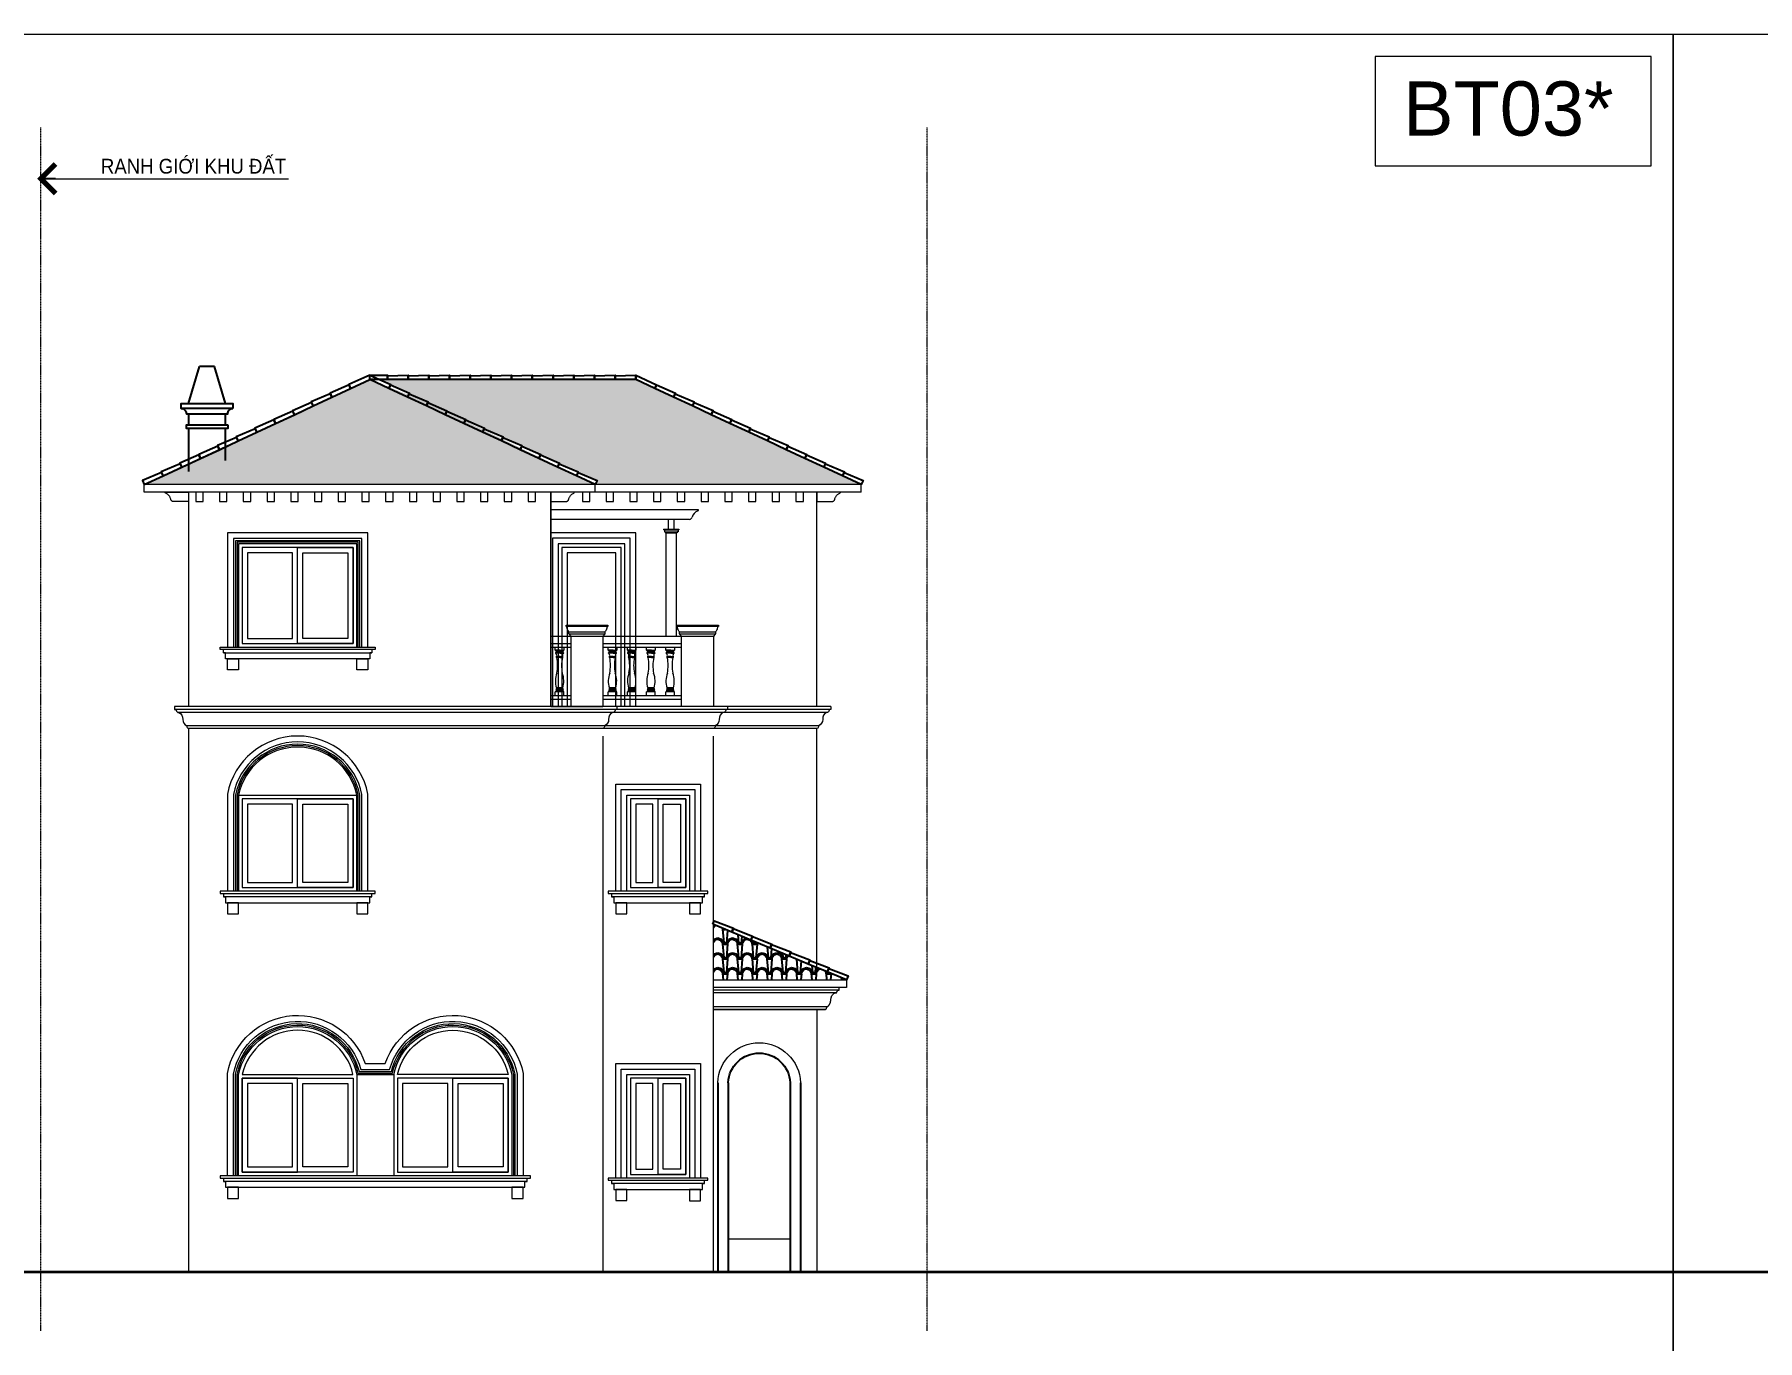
# Model space of a CAD drawing. Header units: millimetres. Extents: x 33748 to 451939, y -263262 to 62681.
# Drawn here: x 346278 to 369589, y -130840 to -113172 of the extents above; entities that cross this region are included whole.
import ezdxf
from ezdxf.enums import TextEntityAlignment as Align

# ---------------------------------------------------------------- set-up
doc = ezdxf.new("R2010")
doc.units = ezdxf.units.MM
doc.linetypes.add('CENTER', pattern=[50.8, 31.75, -6.35, 6.35, -6.35])
doc.linetypes.add('HIDDEN', pattern=[0.375, 0.25, -0.125])
doc.layers.get('Defpoints').update_dxf_attribs({"color": 202, "lineweight": 13})
for name, color, linetype, lineweight in [('-DOOR', 137, 'Continuous', 9), ('-FURNITURE', 46, 'Continuous', 9), ('-HATCH', 8, 'Continuous', 5), ('-LINE1', 7, 'Continuous', 18), ('-RANH GIOI KHU DAT', 12, 'CENTER', 18), ('-TEXT', 7, 'Continuous', 15), ('-WALL', 4, 'Continuous', 35), ('A72', 9, 'Continuous', 5)]:
    doc.layers.add(name, color=color, linetype=linetype, lineweight=lineweight)
for name, color, linetype in [('-HATCH CONCRETE', 54, 'Continuous'), ('1-NETMANH', 8, 'Continuous'), ('13. NET HATCH', 252, 'Continuous'), ('SOLO', 7, 'Continuous')]:
    doc.layers.add(name, color=color, linetype=linetype)
doc.styles.add('1', font='arial.ttf')
doc.styles.add('X-5M-DH-TUM1$0$AVANTH', font='arial.ttf', dxfattribs={"width": 0.9})
doc.styles.add('X-ALL-SECTION$0$ROMANS', font='arial.ttf')
doc.dimstyles.new('X-ALL-SECTION$0$ARROWS', dxfattribs={"dimscale": 100, "dimtxt": 2, "dimasz": 1, "dimexe": 2, "dimexo": 5, "dimgap": 1, "dimtad": 1, "dimdec": 0, "dimzin": 0, "dimdsep": 46, "dimtxsty": 'X-ALL-SECTION$0$ROMANS', "dimblk": 'X-ALL-SECTION$0$ARROWS', "dimcen": 0, "dimclrd": 256, "dimclre": 256, "dimclrt": 256, "dimazin": 0, "dimtfac": 0.5, "dimtdec": 0, "dimtofl": 0, "dimtmove": 2, "dimatfit": 3, "dimldrblk": 'X-ALL-SECTION$0$ARROWS', "dimfxl": 1, "dimtolj": 1, "dimtzin": 0, "dimlwd": -1, "dimlwe": -1, "dimarcsym": 0})

# ---------------------------------------------------------------- blocks, each defined once
blk = doc.blocks.new('cot lan can')
blk.add_line((-67, 1080), (-57, 1080))
for points in [[(-67, 1080), (-67, 1100), (497, 1100), (497, 1080), (-67, 1080)], [(-29, 1010), (-33, 1015), (-36, 1020), (-40, 1025), (-43, 1031), (-46, 1036), (-49, 1042), (-51, 1048), (-53, 1055), (-54, 1061), (-56, 1067), (-57, 1074), (-57, 1080)], [(-29, 980), (-29, 1010), (459, 1010), (459, 980)], [(-11, 956), (-12, 959), (-13, 962), (-14, 965), (-16, 967), (-18, 970), (-18, 971), (-19, 972), (-22, 974), (-24, 976), (-26, 978), (-29, 980), (459, 980), (456, 978), (454, 976), (452, 974), (449, 972), (448, 970), (446, 967), (444, 965), (443, 962), (442, 959), (441, 956), (440, 953), (440, 950), (430, 950)], [(0, 950), (-10, 950), (-10, 953), (-11, 956)], [(487, 1080), (487, 1074), (486, 1067), (484, 1061), (483, 1055), (481, 1048), (479, 1042), (476, 1036), (473, 1031), (470, 1025), (466, 1020), (463, 1015), (459, 1010)]]:
    blk.add_lwpolyline(points)
blk.add_lwpolyline([(430, 950), (430, 0), (0, 0), (0, 950)], close=True)
blk = doc.blocks.new('X-ALL-SECTION$0$ARROWS')
blk.add_line((-1, 0), (0, 0))
at = {"const_width": 0.35}
blk.add_lwpolyline([(-1, -1), (0, 0), (-1, 1)], dxfattribs=at)

msp = doc.modelspace()

# ---------------------------------------------------------------- hatches: boundary and pattern name
at = {"layer": '13. NET HATCH'}
h = msp.add_hatch(dxfattribs=at)
h.set_pattern_fill('N-ONG-01', color=256, scale=200)
h.set_pattern_definition([(274.9697, (293680.508, -119062.1395), (-199.9982614, 2400.0002103), [184.6944, -4432.6642]), (180, (293696.5, -119246.14), (-200, -200), [16, -184]), (0, (293496.5, -119262.14), (200, 200), [56, -144]), (90, (293552.5, -119262.14), (-200, 200), [20, -180]), (270, (293680.5, -119242.14), (200, -200), [20, -180]), (0, (293680.5, -119262.14), (200, 200), [16, -184]), (0, (293496.5, -119246.14), (200, 200), [40, -160]), (85.0303, (293536.508, -119246.1395), (199.9982614, 2400.0002103), [184.6944, -4432.6642]), (52.6961, (293536.508, -119236.1395), (-2599.997178, -3400.0021483), [52.8016, -5227.35]), (18.4349, (293568.51, -119194.14), (400.00009, 199.99968), [50.5964, -581.859]), (341.5651, (293616.51, -119178.14), (-400.00009, 199.99968), [50.5964, -581.859]), (307.3039, (293664.508, -119194.1395), (2599.997178, -3400.0021483), [52.8016, -5227.35]), (20.2249, (293578.508, -119208.139), (-2199.9994529, -800.0016671), [40.497, -4009.1944]), (339.7751, (293616.508, -119194.139), (2199.9994529, -800.0016671), [40.497, -4009.1944]), (307.4054, (293654.508, -119208.1395), (2000.0019905, -2599.998493), [42.8018, -4237.385]), (52.5946, (293552.508, -119242.1395), (-2000.0019905, -2599.998493), [42.8018, -4237.385])])
h.paths.add_polyline_path([(353863.3, -119262.1), (351601.2, -118150.4), (350812.8, -117840), (347763, -119262.1)])
h.paths.add_polyline_path([(353880.3, -119204.6), (353863.3, -119262.1), (357463, -119262.1), (354413.2, -117840), (350972, -117840), (350948.3, -117840), (351601.2, -118150.4)])
h = msp.add_hatch(dxfattribs=at)
h.set_pattern_fill('N-ONG-01', color=256, scale=200)
h.set_pattern_definition([(274.9697, (184, -52078.797), (-199.9982614, 2400.0002103), [184.6944, -4432.6642]), (180, (200, -52262.8), (-200, -200), [16, -184]), (0, (0, -52278.8), (200, 200), [56, -144]), (90, (56, -52278.8), (-200, 200), [20, -180]), (270, (184, -52258.8), (200, -200), [20, -180]), (0, (184, -52278.8), (200, 200), [16, -184]), (0, (0, -52262.8), (200, 200), [40, -160]), (85.0303, (40, -52262.797), (199.9982614, 2400.0002103), [184.6944, -4432.6642]), (52.6961, (40, -52252.797), (-2599.99717798, -3400.00214834), [52.8016, -5227.35]), (18.4349, (72, -52210.8), (400.000087, 199.999681), [50.5964, -581.859]), (341.5651, (120, -52194.8), (-400.000087, 199.999681), [50.5964, -581.859]), (307.3039, (168, -52210.797), (2599.99717798, -3400.00214834), [52.8016, -5227.35]), (20.2249, (82, -52224.797), (-2199.99945287, -800.00166712), [40.497, -4009.1944]), (339.7751, (120, -52210.797), (2199.99945287, -800.00166712), [40.497, -4009.1944]), (307.4054, (158, -52224.797), (2000.00199052, -2599.998493), [42.8018, -4237.385]), (52.5946, (56, -52258.797), (-2000.00199052, -2599.998493), [42.8018, -4237.385])])
h.paths.add_polyline_path([(355462.8, -125962.1), (357262.8, -125962.1), (355462.8, -125212.1)])

# ---------------------------------------------------------------- linework, layer by layer
at = {"layer": '-DOOR', "lineweight": 9}
for points in [[(349088.5, -121412.1), (350588.2, -121412.1), (350588.2, -120112.1), (349088.5, -120112.1)], [(349088.5, -121412.1), (349838.3, -121412.1), (349838.3, -120112.1), (349088.5, -120112.1)], [(349158.5, -121342.1), (349768.3, -121342.1), (349768.3, -120182.1), (349158.5, -120182.1)], [(350588.2, -121412.1), (349838.3, -121412.1), (349838.3, -120112.1), (350588.2, -120112.1)], [(350518.2, -121342.1), (349908.3, -121342.1), (349908.3, -120182.1), (350518.2, -120182.1)], [(349088.5, -124712.1), (349838.3, -124712.1), (349838.3, -123512.1), (349088.5, -123512.1)], [(349088.5, -124712.1), (350588.2, -124712.1), (350588.2, -123512.1), (349088.5, -123512.1)], [(350588.2, -124712.1), (349838.3, -124712.1), (349838.3, -123512.1), (350588.2, -123512.1)], [(354341.5, -124712.1), (355088.8, -124712.1), (355088.8, -123512.1), (354341.5, -123512.1)], [(354341.5, -124712.1), (354715.1, -124712.1), (354715.1, -123512.1), (354341.5, -123512.1)], [(355088.8, -124712.1), (354715.1, -124712.1), (354715.1, -123512.1), (355088.8, -123512.1)], [(349158.5, -124642.1), (349768.3, -124642.1), (349768.3, -123582.1), (349158.5, -123582.1)], [(350518.2, -124642.1), (349908.3, -124642.1), (349908.3, -123582.1), (350518.2, -123582.1)], [(354411.5, -124642.1), (354645.1, -124642.1), (354645.1, -123582.1), (354411.5, -123582.1)], [(355018.8, -124642.1), (354785.1, -124642.1), (354785.1, -123582.1), (355018.8, -123582.1)], [(349088.5, -128562.1), (349838.3, -128562.1), (349838.3, -127292.1), (349088.5, -127292.1)], [(349088.5, -127292.1), (350588.2, -127292.1), (350588.2, -128562.1), (349088.5, -128562.1)], [(349158.5, -128492.1), (349768.3, -128492.1), (349768.3, -127362.1), (349158.5, -127362.1)], [(350588.2, -128562.1), (349838.3, -128562.1), (349838.3, -127292.1), (350588.2, -127292.1)], [(350518.2, -128492.1), (349908.3, -128492.1), (349908.3, -127362.1), (350518.2, -127362.1)], [(352687.8, -127292.1), (351188.2, -127292.1), (351188.2, -128562.1), (352687.8, -128562.1)], [(351188.2, -128562.1), (351938, -128562.1), (351938, -127292.1), (351188.2, -127292.1)], [(351258.2, -128492.1), (351868, -128492.1), (351868, -127362.1), (351258.2, -127362.1)], [(352687.8, -128562.1), (351938, -128562.1), (351938, -127292.1), (352687.8, -127292.1)], [(352617.8, -128492.1), (352008, -128492.1), (352008, -127362.1), (352617.8, -127362.1)], [(354341.5, -128592.1), (355088.8, -128592.1), (355088.8, -127292.1), (354341.5, -127292.1)], [(354341.5, -128592.1), (354715.1, -128592.1), (354715.1, -127292.1), (354341.5, -127292.1)], [(354411.5, -128522.1), (354645.1, -128522.1), (354645.1, -127362.1), (354411.5, -127362.1)], [(355088.8, -128592.1), (354715.1, -128592.1), (354715.1, -127292.1), (355088.8, -127292.1)], [(355018.8, -128522.1), (354785.1, -128522.1), (354785.1, -127362.1), (355018.8, -127362.1)]]:
    msp.add_lwpolyline(points, close=True, dxfattribs=at)
for points in [[(349089.6, -127242.1), (350587, -127242.1, 0.8014055)], [(352686.7, -127242.1), (351189.3, -127242.1, -0.8014055)]]:
    msp.add_lwpolyline(points, format="xyb", close=True, dxfattribs=at)
at = {"layer": '-FURNITURE'}
for p, q in [((355262.7, -119602.1), (353263.2, -119602.1)), ((355141.7, -119732.1), (353263.2, -119732.1)), ((354789.9, -119862.1), (354789.9, -119872.1)), ((354789.9, -119862.1), (354996.4, -119862.1)), ((354801, -119872.1), (354789.9, -119872.1)), ((354801, -119872.1), (354801, -119902.1)), ((354801, -119872.1), (354985.4, -119872.1)), ((354812.1, -119902.1), (354801, -119902.1)), ((354812.1, -119902.1), (354812.1, -119912.1)), ((354812.1, -119902.1), (354974.3, -119902.1)), ((354823.2, -119912.1), (354812.1, -119912.1)), ((354823.2, -121312.1), (354823.2, -119912.1)), ((354823.2, -119912.1), (354963.2, -119912.1)), ((354974.3, -119912.1), (354963.2, -119912.1)), ((354963.2, -121312.1), (354963.2, -119912.1)), ((354985.4, -119902.1), (354974.3, -119902.1)), ((354974.3, -119902.1), (354974.3, -119912.1)), ((354996.4, -119872.1), (354985.4, -119872.1)), ((354985.4, -119872.1), (354985.4, -119902.1)), ((354996.4, -119862.1), (354996.4, -119872.1))]:
    msp.add_line(p, q, dxfattribs=at)
msp.add_lwpolyline([(354933.2, -119862.1), (354933.2, -119732.1), (354853.2, -119732.1), (354853.2, -119862.1)], dxfattribs=at)
for centre, radius, start, end in [((355131.7, -119686), 47.2, 282.2357, 340.34516), ((355291, -119728.5), 117.9, 109.66075, 166.97358), ((355245.6, -119601.3), 17.2, 289.45855, 357.14313)]:
    msp.add_arc(centre, radius, start, end, dxfattribs=at)
at = {"layer": '-HATCH'}
for p, q in [((350888.2, -121492.1), (348788.5, -121492.1)), ((350843.2, -121492.1), (348833.5, -121492.1)), ((348833.5, -121537.1), (350843.2, -121537.1)), ((348863.5, -121537.1), (350813.2, -121537.1)), ((357052.8, -122302.1), (348173.2, -122302.1)), ((356996.7, -122342.1), (348217.5, -122342.1)), ((356886.6, -122524.7), (348339.4, -122524.7)), ((348788.5, -124792.1), (350888.2, -124792.1)), ((348833.5, -124792.1), (350843.2, -124792.1)), ((350843.2, -124837.1), (348833.5, -124837.1)), ((350813.2, -124837.1), (348863.5, -124837.1)), ((354041.5, -124792.1), (355388.8, -124792.1)), ((354086.5, -124792.1), (355343.8, -124792.1)), ((355343.8, -124837.1), (354086.5, -124837.1)), ((355313.8, -124837.1), (354116.5, -124837.1)), ((357162.8, -126099.5), (355462.8, -126099.5)), ((357120.5, -126137), (355462.8, -126137)), ((356996.6, -126324.6), (355462.8, -126324.6)), ((356976.8, -126362), (355462.8, -126362)), ((348788.5, -128642.1), (352987.8, -128642.1)), ((348833.5, -128642.1), (352942.8, -128642.1)), ((354041.5, -128672.1), (355388.8, -128672.1)), ((354086.5, -128672.1), (355343.8, -128672.1)), ((352942.8, -128687.1), (348833.5, -128687.1)), ((352912.8, -128687.1), (348863.5, -128687.1)), ((355343.8, -128717.1), (354086.5, -128717.1)), ((355313.8, -128717.1), (354116.5, -128717.1))]:
    msp.add_line(p, q, dxfattribs=at)
for points in [[(354413.2, -122262.1), (354413.2, -119912.1), (353263.2, -119912.1)], [(354338.2, -122262.1), (354338.2, -119987.1), (353288.1, -119987.1), (353288.1, -122262.1)], [(354263.2, -122262.1), (354263.2, -120062.1), (353363.1, -120062.1), (353363.1, -122262.1)], [(354213.2, -122262.1), (354213.2, -120112.1), (353413.1, -120112.1), (353413.1, -122262.1)], [(354143.2, -122262.1), (354143.2, -120182.1), (353483.1, -120182.1), (353483.1, -122262.1)], [(354216.5, -124762.1), (354216.5, -123387.1), (355213.8, -123387.1), (355213.8, -124762.1)], [(354216.5, -128642.1), (354216.5, -127167.1), (355213.8, -127167.1), (355213.8, -128642.1)]]:
    msp.add_lwpolyline(points, dxfattribs=at)
at = {"layer": '-HATCH CONCRETE'}
for points in [[(350555.3, -117960.9), (350533.3, -117913.8), (350276.2, -118024.8), (350301.5, -118079.2)], [(350813.5, -117840), (350813.5, -117780.9), (350529.4, -117905.4), (350555.1, -117960.4)], [(350813.5, -117840), (350813.5, -117780), (351053.2, -117780), (351053.2, -117840)], [(350813.5, -117840), (350813.5, -117780.9), (351097.6, -117905.4), (351071.9, -117960.4)], [(351053.2, -117840), (351053.2, -117788), (351333.2, -117780), (351333.2, -117840)], [(351071.7, -117960.9), (351093.7, -117913.8), (351350.8, -118024.8), (351325.5, -118079.2)], [(351333.2, -117840), (351333.2, -117788), (351613.2, -117780), (351613.2, -117840)], [(351613.2, -117840), (351613.2, -117788), (351893.2, -117780), (351893.2, -117840)], [(351893.2, -117840), (351893.2, -117788), (352173.2, -117780), (352173.2, -117840)], [(352173.2, -117840), (352173.2, -117788), (352453.2, -117780), (352453.2, -117840)], [(352453.2, -117840), (352453.2, -117788), (352733.2, -117780), (352733.2, -117840)], [(352733.2, -117840), (352733.2, -117788), (353013.2, -117780), (353013.2, -117840)], [(353013.2, -117840), (353013.2, -117788), (353293.2, -117780), (353293.2, -117840)], [(353293.2, -117840), (353293.2, -117788), (353573.2, -117780), (353573.2, -117840)], [(353573.2, -117840), (353573.2, -117788), (353853.2, -117780), (353853.2, -117840)], [(353853.2, -117840), (353853.2, -117788), (354133.2, -117780), (354133.2, -117840)], [(354133.2, -117840), (354133.2, -117788), (354413.2, -117780), (354413.2, -117840)], [(354413.2, -117840), (354413.2, -117780.9), (354694.2, -117911.9), (354671.6, -117960.5)], [(354671.6, -117960.5), (354693.6, -117913.3), (354950.7, -118024.4), (354925.3, -118078.8)], [(350047.7, -118197.5), (350025.8, -118150.4), (349768.6, -118261.4), (349793.9, -118315.8)], [(350301.5, -118079.2), (350279.5, -118032.1), (350022.4, -118143.1), (350047.7, -118197.5)], [(351325.5, -118079.2), (351347.4, -118032.1), (351604.6, -118143.1), (351579.3, -118197.5)], [(351579.3, -118197.5), (351601.2, -118150.4), (351858.4, -118261.4), (351833, -118315.8)], [(354925.3, -118078.8), (354947.3, -118031.7), (355204.5, -118142.8), (355179.1, -118197.1)], [(355179.1, -118197.1), (355201.1, -118150), (355458.2, -118261.1), (355432.9, -118315.5)], [(349540.2, -118434.1), (349518.2, -118387), (349261, -118498), (349286.4, -118552.4)], [(349793.9, -118315.8), (349772, -118268.7), (349514.8, -118379.7), (349540.2, -118434.1)], [(351833, -118315.8), (351855, -118268.7), (352112.2, -118379.7), (352086.8, -118434.1)], [(352086.8, -118434.1), (352108.8, -118387), (352366, -118498), (352340.6, -118552.4)], [(355432.9, -118315.5), (355454.9, -118268.3), (355712, -118379.4), (355686.6, -118433.8)], [(355686.6, -118433.8), (355708.6, -118386.7), (355965.8, -118497.8), (355940.4, -118552.1)], [(349032.6, -118670.7), (349010.6, -118623.6), (348753.5, -118734.6), (348778.8, -118789)], [(349286.4, -118552.4), (349264.4, -118505.3), (349007.2, -118616.3), (349032.6, -118670.7)], [(352340.6, -118552.4), (352362.6, -118505.3), (352619.8, -118616.3), (352594.4, -118670.7)], [(352594.4, -118670.7), (352616.4, -118623.6), (352873.5, -118734.6), (352848.2, -118789)], [(355940.4, -118552.1), (355962.4, -118505), (356219.5, -118616.1), (356194.2, -118670.5)], [(356194.2, -118670.5), (356216.2, -118623.3), (356473.3, -118734.4), (356447.9, -118788.8)], [(348525, -118907.3), (348503, -118860.1), (348245.9, -118971.2), (348271.2, -119025.6)], [(348778.8, -118789), (348756.8, -118741.8), (348499.7, -118852.9), (348525, -118907.3)], [(352848.2, -118789), (352870.2, -118741.8), (353127.3, -118852.9), (353102, -118907.3)], [(353102, -118907.3), (353123.9, -118860.1), (353381.1, -118971.2), (353355.8, -119025.6)], [(356447.9, -118788.8), (356469.9, -118741.7), (356727.1, -118852.8), (356701.7, -118907.1)], [(356701.7, -118907.1), (356723.7, -118860), (356980.8, -118971.1), (356955.5, -119025.5)], [(348017.4, -119143.8), (347995.5, -119096.7), (347738.3, -119207.8), (347763.7, -119262.1)], [(348271.2, -119025.6), (348249.3, -118978.4), (347992.1, -119089.5), (348017.4, -119143.8)], [(353355.8, -119025.6), (353377.7, -118978.4), (353634.9, -119089.5), (353609.5, -119143.8)], [(353609.5, -119143.8), (353631.5, -119096.7), (353888.7, -119207.8), (353863.3, -119262.1)], [(356955.5, -119025.5), (356977.5, -118978.3), (357234.6, -119089.4), (357209.2, -119143.8)], [(357209.2, -119143.8), (357231.2, -119096.7), (357488.4, -119207.8), (357463, -119262.1)], [(355453.6, -125208.3), (355473.6, -125160.3), (355735.1, -125260.6), (355712.1, -125316)], [(355712.1, -125316), (355732.1, -125268), (355993.6, -125368.3), (355970.5, -125423.7)], [(355970.5, -125423.7), (355990.5, -125375.7), (356252.1, -125476), (356229, -125531.4)], [(356229, -125531.4), (356249, -125483.4), (356510.5, -125583.7), (356487.5, -125639.1)], [(356487.5, -125639.1), (356507.5, -125591.1), (356769, -125691.4), (356745.9, -125746.8)], [(356745.9, -125746.8), (356765.9, -125698.8), (357027.5, -125799.1), (357004.4, -125854.4)], [(357004.4, -125854.4), (357024.4, -125806.4), (357285.9, -125906.8), (357262.8, -125962.1)]]:
    msp.add_lwpolyline(points, close=True, dxfattribs=at)
at = {"layer": '-LINE1', "lineweight": 20}
for p, q in [((350812.8, -117840), (347763, -119262.1)), ((350812.8, -117840), (354413.2, -117840)), ((350813.5, -117840), (353863.3, -119262.1)), ((354413.2, -117840), (357463, -119262.1)), ((347763, -119362.1), (347763, -119262.1)), ((357463, -119262.1), (347763, -119262.1)), ((353863.3, -119362.1), (353863.3, -119262.1)), ((357463, -119362.1), (357463, -119262.1)), ((357463, -119362.1), (347763, -119362.1)), ((353263.2, -122262.1), (353263.2, -119362.1)), ((353263.2, -119362.1), (353263.2, -122262.1)), ((353324.2, -121502), (353324.2, -121462.1)), ((353389.8, -121502), (353324.2, -121502)), ((353389.8, -121542.1), (353325.8, -121542.1)), ((353389.8, -121512), (353340.2, -121512)), ((353341.2, -121512), (353341.2, -121515.1)), ((353389.8, -121515.1), (353341.8, -121515.1)), ((353389.8, -121523.1), (353341.8, -121523.1)), ((353341.8, -121523.1), (353341.8, -121526.1)), ((353389.8, -121526.1), (353341.8, -121526.1)), ((353389.8, -121586.1), (353341.8, -121586.1)), ((353389.8, -121598.1), (353341.8, -121598.1)), ((353389.8, -121602.1), (353344.1, -121602.1)), ((353389.8, -121502), (353439.8, -121502)), ((353389.8, -121512), (353423.8, -121512)), ((353389.8, -121515.1), (353422.1, -121515.1)), ((353389.8, -121523.1), (353422.1, -121523.1)), ((353389.8, -121526.1), (353422.1, -121526.1)), ((353389.8, -121542.1), (353438.1, -121542.1)), ((353389.8, -121586.1), (353422.1, -121586.1)), ((353389.8, -121598.1), (353422.1, -121598.1)), ((353389.8, -121602.1), (353419.9, -121602.1)), ((353422.1, -121523.1), (353422.1, -121526.1)), ((353422.8, -121512), (353422.8, -121515.1)), ((354039.8, -121502), (354039.8, -121462.1)), ((354105.4, -121502), (354039.8, -121502)), ((354105.4, -121542.1), (354041.5, -121542.1)), ((354105.4, -121512), (354055.8, -121512)), ((354056.8, -121512), (354056.8, -121515.1)), ((354105.4, -121515.1), (354057.5, -121515.1)), ((354105.4, -121523.1), (354057.5, -121523.1)), ((354057.5, -121523.1), (354057.5, -121526.1)), ((354105.4, -121526.1), (354057.5, -121526.1)), ((354105.4, -121586.1), (354057.5, -121586.1)), ((354105.4, -121598.1), (354057.5, -121598.1)), ((354105.4, -121602.1), (354059.7, -121602.1)), ((354105.4, -121502), (354155.4, -121502)), ((354105.4, -121512), (354139.4, -121512)), ((354105.4, -121515.1), (354137.8, -121515.1)), ((354105.4, -121523.1), (354137.8, -121523.1)), ((354105.4, -121526.1), (354137.8, -121526.1)), ((354105.4, -121542.1), (354153.8, -121542.1)), ((354105.4, -121586.1), (354137.8, -121586.1)), ((354105.4, -121598.1), (354137.8, -121598.1)), ((354105.4, -121602.1), (354135.5, -121602.1)), ((354137.8, -121523.1), (354137.8, -121526.1)), ((354138.4, -121512), (354138.4, -121515.1)), ((354299.8, -121502), (354299.8, -121462.1)), ((354365.4, -121502), (354299.8, -121502)), ((354365.4, -121542.1), (354301.5, -121542.1)), ((354365.4, -121512), (354315.8, -121512)), ((354316.8, -121512), (354316.8, -121515.1)), ((354365.4, -121515.1), (354317.5, -121515.1)), ((354365.4, -121523.1), (354317.5, -121523.1)), ((354317.5, -121523.1), (354317.5, -121526.1)), ((354365.4, -121526.1), (354317.5, -121526.1)), ((354365.4, -121586.1), (354317.5, -121586.1)), ((354365.4, -121598.1), (354317.5, -121598.1)), ((354365.4, -121602.1), (354319.7, -121602.1)), ((354365.4, -121502), (354415.4, -121502)), ((354365.4, -121512), (354399.4, -121512)), ((354365.4, -121515.1), (354397.8, -121515.1)), ((354365.4, -121523.1), (354397.8, -121523.1)), ((354365.4, -121526.1), (354397.8, -121526.1)), ((354365.4, -121542.1), (354413.8, -121542.1)), ((354365.4, -121586.1), (354397.8, -121586.1)), ((354365.4, -121598.1), (354397.8, -121598.1)), ((354365.4, -121602.1), (354395.5, -121602.1)), ((354397.8, -121523.1), (354397.8, -121526.1)), ((354398.4, -121512), (354398.4, -121515.1)), ((354559.8, -121502), (354559.8, -121462.1)), ((354625.4, -121502), (354559.8, -121502)), ((354625.4, -121542.1), (354561.5, -121542.1)), ((354625.4, -121512), (354575.8, -121512)), ((354576.8, -121512), (354576.8, -121515.1)), ((354625.4, -121515.1), (354577.5, -121515.1)), ((354625.4, -121523.1), (354577.5, -121523.1)), ((354577.5, -121523.1), (354577.5, -121526.1)), ((354625.4, -121526.1), (354577.5, -121526.1)), ((354625.4, -121586.1), (354577.5, -121586.1)), ((354625.4, -121598.1), (354577.5, -121598.1)), ((354625.4, -121602.1), (354579.7, -121602.1)), ((354625.4, -121502), (354675.4, -121502)), ((354625.4, -121512), (354659.4, -121512)), ((354625.4, -121515.1), (354657.8, -121515.1)), ((354625.4, -121523.1), (354657.8, -121523.1)), ((354625.4, -121526.1), (354657.8, -121526.1)), ((354625.4, -121542.1), (354673.8, -121542.1)), ((354625.4, -121586.1), (354657.8, -121586.1)), ((354625.4, -121598.1), (354657.8, -121598.1)), ((354625.4, -121602.1), (354655.5, -121602.1)), ((354657.8, -121523.1), (354657.8, -121526.1)), ((354658.4, -121512), (354658.4, -121515.1)), ((354819.8, -121502), (354819.8, -121462.1)), ((354885.4, -121502), (354819.8, -121502)), ((354885.4, -121542.1), (354821.5, -121542.1)), ((354885.4, -121512), (354835.8, -121512)), ((354836.8, -121512), (354836.8, -121515.1)), ((354885.4, -121515.1), (354837.5, -121515.1)), ((354885.4, -121523.1), (354837.5, -121523.1)), ((354837.5, -121523.1), (354837.5, -121526.1)), ((354885.4, -121526.1), (354837.5, -121526.1)), ((354885.4, -121586.1), (354837.5, -121586.1)), ((354885.4, -121598.1), (354837.5, -121598.1)), ((354885.4, -121602.1), (354839.7, -121602.1)), ((354885.4, -121502), (354935.4, -121502)), ((354885.4, -121512), (354919.4, -121512)), ((354885.4, -121515.1), (354917.8, -121515.1)), ((354885.4, -121523.1), (354917.8, -121523.1)), ((354885.4, -121526.1), (354917.8, -121526.1)), ((354885.4, -121542.1), (354933.8, -121542.1)), ((354885.4, -121586.1), (354917.8, -121586.1)), ((354885.4, -121598.1), (354917.8, -121598.1)), ((354885.4, -121602.1), (354915.5, -121602.1)), ((354917.8, -121523.1), (354917.8, -121526.1)), ((354918.4, -121512), (354918.4, -121515.1)), ((353439.8, -122065.7), (353324.2, -122065.7)), ((353324.2, -122112.1), (353324.2, -122065.7)), ((353324.2, -122112.1), (353389.8, -122112.1)), ((353425.8, -122011.7), (353340.2, -122011.7)), ((353425.8, -122019.7), (353340.2, -122019.7)), ((353425.8, -122027.7), (353340.2, -122027.7)), ((353425.8, -122035.7), (353340.2, -122035.7)), ((353425.8, -122051.7), (353340.2, -122051.7)), ((353423.8, -122055.7), (353340.2, -122055.7)), ((353341.2, -122051.7), (353341.2, -122055.7)), ((353389.8, -122112.1), (353439.8, -122112.1)), ((353422.8, -122051.7), (353422.8, -122055.7)), ((353439.8, -122112.1), (353439.8, -122065.7)), ((354155.4, -122065.7), (354039.8, -122065.7)), ((354039.8, -122112.1), (354039.8, -122065.7)), ((354039.8, -122112.1), (354105.4, -122112.1)), ((354141.4, -122011.7), (354055.8, -122011.7)), ((354141.4, -122019.7), (354055.8, -122019.7)), ((354141.4, -122027.7), (354055.8, -122027.7)), ((354141.4, -122035.7), (354055.8, -122035.7)), ((354141.4, -122051.7), (354055.8, -122051.7)), ((354139.4, -122055.7), (354055.8, -122055.7)), ((354056.8, -122051.7), (354056.8, -122055.7)), ((354105.4, -122112.1), (354155.4, -122112.1)), ((354138.4, -122051.7), (354138.4, -122055.7)), ((354155.4, -122112.1), (354155.4, -122065.7)), ((354415.4, -122065.7), (354299.8, -122065.7)), ((354299.8, -122112.1), (354299.8, -122065.7)), ((354299.8, -122112.1), (354365.4, -122112.1)), ((354401.4, -122011.7), (354315.8, -122011.7)), ((354401.4, -122019.7), (354315.8, -122019.7)), ((354401.4, -122027.7), (354315.8, -122027.7)), ((354401.4, -122035.7), (354315.8, -122035.7)), ((354401.4, -122051.7), (354315.8, -122051.7)), ((354399.4, -122055.7), (354315.8, -122055.7)), ((354316.8, -122051.7), (354316.8, -122055.7)), ((354365.4, -122112.1), (354415.4, -122112.1)), ((354398.4, -122051.7), (354398.4, -122055.7)), ((354415.4, -122112.1), (354415.4, -122065.7)), ((354675.4, -122065.7), (354559.8, -122065.7)), ((354559.8, -122112.1), (354559.8, -122065.7)), ((354559.8, -122112.1), (354625.4, -122112.1)), ((354661.4, -122011.7), (354575.8, -122011.7)), ((354661.4, -122019.7), (354575.8, -122019.7)), ((354661.4, -122027.7), (354575.8, -122027.7)), ((354661.4, -122035.7), (354575.8, -122035.7)), ((354661.4, -122051.7), (354575.8, -122051.7)), ((354659.4, -122055.7), (354575.8, -122055.7)), ((354576.8, -122051.7), (354576.8, -122055.7)), ((354625.4, -122112.1), (354675.4, -122112.1)), ((354658.4, -122051.7), (354658.4, -122055.7)), ((354675.4, -122112.1), (354675.4, -122065.7)), ((354935.4, -122065.7), (354819.8, -122065.7)), ((354819.8, -122112.1), (354819.8, -122065.7)), ((354819.8, -122112.1), (354885.4, -122112.1)), ((354921.4, -122011.7), (354835.8, -122011.7)), ((354921.4, -122019.7), (354835.8, -122019.7)), ((354921.4, -122027.7), (354835.8, -122027.7)), ((354921.4, -122035.7), (354835.8, -122035.7)), ((354921.4, -122051.7), (354835.8, -122051.7)), ((354919.4, -122055.7), (354835.8, -122055.7)), ((354836.8, -122051.7), (354836.8, -122055.7)), ((354885.4, -122112.1), (354935.4, -122112.1)), ((354918.4, -122051.7), (354918.4, -122055.7)), ((354935.4, -122112.1), (354935.4, -122065.7)), ((354213.2, -122262.1), (353263.2, -122262.1)), ((353263.2, -122262.1), (353967.2, -122262.1)), ((353967.2, -122262.1), (353967.2, -122262.2)), ((356862.8, -122562.1), (348363.2, -122562.1)), ((353967.2, -122662.1), (353967.2, -129912.1))]:
    msp.add_line(p, q, dxfattribs=at)
at = {"layer": '-LINE1', "color": 0, "lineweight": 20}
for p, q in [((357052.8, -122262.2), (348173.2, -122262.2)), ((349038.5, -123462.1), (350638.2, -123462.1))]:
    msp.add_line(p, q, dxfattribs=at)
at = {"layer": '-LINE1'}
msp.add_lwpolyline([(368148.4, -113471.1), (364417.2, -113471.1), (364417.2, -114948.9), (368148.4, -114948.9)], close=True, dxfattribs=at)
at = {"layer": '-LINE1', "lineweight": 20}
for points in [[(348149.7, -119489.1), (348145.5, -119487.9), (348141.4, -119486.2), (348137.6, -119484), (348134, -119481.4), (348130.7, -119478.4), (348127.8, -119475.1), (348125.3, -119471.4), (348123.2, -119467.5), (348121.6, -119463.4), (348120.5, -119459.1), (348118.2, -119450.2), (348115.3, -119441.5), (348111.7, -119433), (348107.4, -119424.9), (348102.5, -119417.1), (348097, -119409.7), (348090.9, -119402.8), (348084.2, -119396.5), (348077.1, -119390.6), (348069.5, -119385.4), (348061.6, -119380.8), (348053.3, -119376.8), (348051.8, -119376.1), (348050.5, -119375.3), (348049.2, -119374.4), (348048.1, -119373.3), (348047, -119372.2), (348046, -119371), (348045.2, -119369.6), (348044.5, -119368.2), (348043.9, -119366.8), (348043.5, -119365.2), (348043.2, -119363.7), (348043, -119362.1), (348363, -119362.1), (348363, -119490.1), (348361.9, -119490.1), (348158.5, -119490.1), (348154.1, -119489.9)], [(348560.7, -119490.1), (348560.7, -119362.1), (348460.7, -119362.1), (348460.7, -119490.1)], [(348881.7, -119490.1), (348881.7, -119362.1), (348781.7, -119362.1), (348781.7, -119490.1)], [(349202.8, -119490.1), (349202.8, -119362.1), (349102.8, -119362.1), (349102.8, -119490.1)], [(349523.8, -119490.1), (349523.8, -119362.1), (349423.8, -119362.1), (349423.8, -119490.1)], [(349844.8, -119490.1), (349844.8, -119362.1), (349744.8, -119362.1), (349744.8, -119490.1)], [(350165.9, -119490.1), (350165.9, -119362.1), (350065.9, -119362.1), (350065.9, -119490.1)], [(350486.9, -119490.1), (350486.9, -119362.1), (350386.9, -119362.1), (350386.9, -119490.1)], [(350807.9, -119490.1), (350807.9, -119362.1), (350707.9, -119362.1), (350707.9, -119490.1)], [(351129, -119490.1), (351129, -119362.1), (351029, -119362.1), (351029, -119490.1)], [(351450, -119490.1), (351450, -119362.1), (351350, -119362.1), (351350, -119490.1)], [(351771.1, -119490.1), (351771.1, -119362.1), (351671.1, -119362.1), (351671.1, -119490.1)], [(352092.1, -119490.1), (352092.1, -119362.1), (351992.1, -119362.1), (351992.1, -119490.1)], [(352413.1, -119490.1), (352413.1, -119362.1), (352313.1, -119362.1), (352313.1, -119490.1)], [(352734.2, -119490.1), (352734.2, -119362.1), (352634.2, -119362.1), (352634.2, -119490.1)], [(353055.2, -119490.1), (353055.2, -119362.1), (352955.2, -119362.1), (352955.2, -119490.1)], [(353476.6, -119489.1), (353480.8, -119487.9), (353484.9, -119486.2), (353488.8, -119484), (353492.4, -119481.4), (353495.6, -119478.4), (353498.5, -119475.1), (353501, -119471.4), (353503.1, -119467.5), (353504.7, -119463.4), (353505.9, -119459.1), (353508.1, -119450.2), (353511, -119441.5), (353514.6, -119433), (353518.9, -119424.9), (353523.8, -119417.1), (353529.4, -119409.7), (353535.5, -119402.8), (353542.1, -119396.5), (353549.2, -119390.6), (353556.8, -119385.4), (353564.8, -119380.8), (353573.1, -119376.8), (353574.5, -119376.1), (353575.8, -119375.3), (353577.1, -119374.4), (353578.3, -119373.3), (353579.3, -119372.2), (353580.3, -119371), (353581.1, -119369.6), (353581.9, -119368.2), (353582.4, -119366.8), (353582.9, -119365.2), (353583.2, -119363.7), (353583.3, -119362.1), (353263.3, -119362.1), (353263.3, -119490.1), (353264.4, -119490.1), (353467.8, -119490.1), (353472.2, -119489.9)], [(353790.6, -119490.1), (353790.6, -119362.1), (353690.6, -119362.1), (353690.6, -119490.1)], [(354111.7, -119490.1), (354111.7, -119362.1), (354011.7, -119362.1), (354011.7, -119490.1)], [(354432.7, -119490.1), (354432.7, -119362.1), (354332.7, -119362.1), (354332.7, -119490.1)], [(354753.7, -119490.1), (354753.7, -119362.1), (354653.7, -119362.1), (354653.7, -119490.1)], [(355074.8, -119490.1), (355074.8, -119362.1), (354974.8, -119362.1), (354974.8, -119490.1)], [(355395.8, -119490.1), (355395.8, -119362.1), (355295.8, -119362.1), (355295.8, -119490.1)], [(355716.9, -119490.1), (355716.9, -119362.1), (355616.9, -119362.1), (355616.9, -119490.1)], [(356037.9, -119490.1), (356037.9, -119362.1), (355937.9, -119362.1), (355937.9, -119490.1)], [(356358.9, -119490.1), (356358.9, -119362.1), (356258.9, -119362.1), (356258.9, -119490.1)], [(356680, -119490.1), (356680, -119362.1), (356580, -119362.1), (356580, -119490.1)], [(357076.3, -119489.1), (357080.5, -119487.9), (357084.6, -119486.2), (357088.5, -119484), (357092, -119481.4), (357095.3, -119478.4), (357098.2, -119475.1), (357100.7, -119471.4), (357102.8, -119467.5), (357104.4, -119463.4), (357105.5, -119459.1), (357107.8, -119450.2), (357110.7, -119441.5), (357114.3, -119433), (357118.6, -119424.9), (357123.5, -119417.1), (357129, -119409.7), (357135.1, -119402.8), (357141.8, -119396.5), (357148.9, -119390.6), (357156.5, -119385.4), (357164.4, -119380.8), (357172.7, -119376.8), (357174.2, -119376.1), (357175.5, -119375.3), (357176.8, -119374.4), (357177.9, -119373.3), (357179, -119372.2), (357180, -119371), (357180.8, -119369.6), (357181.5, -119368.2), (357182.1, -119366.8), (357182.6, -119365.2), (357182.9, -119363.7), (357183, -119362.1), (356863, -119362.1), (356863, -119490.1), (356864.1, -119490.1), (357067.5, -119490.1), (357071.9, -119489.9)]]:
    msp.add_lwpolyline(points, close=True, dxfattribs=at)
for points in [[(348363.2, -119362.1), (348363.2, -122262.2)], [(356862.8, -122262.2), (356862.8, -119362.1)], [(353263.2, -121312.1), (353527.7, -121312.1)], [(353263.2, -121412.1), (353537.2, -121412.1)], [(353967.2, -121312.1), (355023.3, -121312.1)], [(353967.2, -121412.1), (355032.8, -121412.1)], [(353263.2, -121462.1), (353537.2, -121462.1)], [(353324.2, -121462.1), (353439.8, -121462.1), (353439.8, -121502)], [(353967.2, -121462.1), (355032.8, -121462.1)], [(354039.8, -121462.1), (354155.4, -121462.1), (354155.4, -121502)], [(354299.8, -121462.1), (354415.4, -121462.1), (354415.4, -121502)], [(354559.8, -121462.1), (354675.4, -121462.1), (354675.4, -121502)], [(354819.8, -121462.1), (354935.4, -121462.1), (354935.4, -121502)], [(353263.2, -122112.1), (353537.2, -122112.1)], [(353967.2, -122112.1), (355032.8, -122112.1)], [(353263.2, -122162.1), (353537.2, -122162.1)], [(353967.2, -122162.1), (355032.8, -122162.1)], [(355462.8, -122262.2), (355462.8, -122262.1), (353967.2, -122262.1)], [(348363.2, -122562.1), (348363.2, -129912.1), (353967.2, -129912.1)], [(356862.8, -125795.5), (356862.8, -122562.1)], [(355462.8, -129912.1), (355462.8, -122662.1)], [(356862.8, -126362.1), (356862.8, -129912.1)]]:
    msp.add_lwpolyline(points, dxfattribs=at)
at = {"layer": '-LINE1'}
for points in [[(350788.2, -121462.1), (350788.2, -119912.1), (348888.5, -119912.1), (348888.5, -121462.1)], [(350638.2, -121462.1), (350638.2, -120062.1), (349038.5, -120062.1), (349038.5, -121462.1)], [(355462.8, -125212.1), (357262.8, -125962.1)], [(355462.8, -125962.1), (357262.8, -125962.1), (357262.8, -126062.1), (355462.8, -126062.1)]]:
    msp.add_lwpolyline(points, dxfattribs=at)
at = {"layer": '-LINE1', "color": 0, "lineweight": 20}
for points in [[(348788.5, -121462.1), (350888.2, -121462.1), (350888.2, -121492.1), (350843.2, -121492.1), (350843.2, -121537.1), (350813.2, -121537.1), (350813.2, -121617.1), (348863.5, -121617.1), (348863.5, -121537.1), (348833.5, -121537.1), (348833.5, -121492.1), (348788.5, -121492.1), (348788.5, -121462.1)], [(354141.5, -124762.1), (354141.5, -123312.1), (355288.8, -123312.1), (355288.8, -124762.1)], [(354291.5, -124762.1), (354291.5, -123462.1), (355138.8, -123462.1), (355138.8, -124762.1)], [(350888.2, -124762.1), (348788.5, -124762.1), (348788.5, -124792.1), (348833.5, -124792.1), (348833.5, -124837.1), (348863.5, -124837.1), (348863.5, -124917.1), (350813.2, -124917.1), (350813.2, -124837.1), (350843.2, -124837.1), (350843.2, -124792.1), (350888.2, -124792.1), (350888.2, -124762.1)], [(355388.8, -124762.1), (354041.5, -124762.1), (354041.5, -124792.1), (354086.5, -124792.1), (354086.5, -124837.1), (354116.5, -124837.1), (354116.5, -124917.1), (355313.8, -124917.1), (355313.8, -124837.1), (355343.8, -124837.1), (355343.8, -124792.1), (355388.8, -124792.1), (355388.8, -124762.1)], [(355462.8, -126362.1), (356963.4, -126362.1), (356975.9, -126362.1), (356977.4, -126361.8), (356978.8, -126361.4), (356980.2, -126360.9), (356981.6, -126360.1), (356983, -126359.3), (356984.3, -126358.3), (356985.6, -126357.1), (356986.8, -126355.8), (356988, -126354.4), (356989.1, -126352.8), (356990.1, -126351.2), (356991.1, -126349.4), (356992.1, -126347.5), (356992.9, -126345.5), (356993.7, -126343.4), (356994.3, -126341.2), (356994.9, -126339), (356995.5, -126336.7), (356995.9, -126334.3), (356996.2, -126332), (356996.4, -126329.5), (356996.6, -126327.1), (356996.6, -126324.6), (356998.4, -126324.2), (357000.1, -126323.7), (357001.8, -126323.1), (357003.5, -126322.4), (357005.2, -126321.7), (357006.9, -126320.9), (357008.6, -126320), (357010.2, -126319), (357011.9, -126317.9), (357013.5, -126316.8), (357015.1, -126315.6), (357016.7, -126314.3), (357018.3, -126313), (357019.8, -126311.6), (357021.3, -126310.1), (357022.8, -126308.5), (357024.3, -126306.9), (357025.7, -126305.2), (357027.1, -126303.4), (357028.5, -126301.6), (357029.9, -126299.7), (357031.2, -126297.8), (357032.5, -126295.7), (357033.7, -126293.7), (357035, -126291.5), (357036.1, -126289.4), (357037.3, -126287.1), (357038.4, -126284.8), (357039.5, -126282.5), (357040.5, -126280.1), (357041.5, -126277.7), (357042.5, -126275.2), (357043.4, -126272.7), (357044.3, -126270.1), (357045.1, -126267.5), (357045.9, -126264.8), (357046.7, -126262.2), (357048.1, -126256.7), (357049.3, -126251.1), (357050.3, -126245.4), (357050.7, -126242.6), (357051.5, -126236.8), (357051.8, -126233.8), (357052.6, -126224.6), (357053.8, -126216.3), (357054.8, -126210.7), (357056, -126205.1), (357057.6, -126198.5), (357059.3, -126193), (357061.1, -126187.8), (357063, -126182.9), (357065.6, -126176.9), (357069.1, -126170.2), (357072.9, -126164), (357076.9, -126158.3), (357081.2, -126153.2), (357085.8, -126148.7), (357090.5, -126144.9), (357095.5, -126141.7), (357100.5, -126139.3), (357106.7, -126137.1), (357118.5, -126137.1), (357120, -126137.1), (357121.4, -126136.8), (357122.8, -126136.4), (357124.3, -126135.9), (357125.6, -126135.1), (357127, -126134.3), (357128.3, -126133.3), (357129.6, -126132.1), (357130.8, -126130.8), (357132, -126129.4), (357133.1, -126127.8), (357134.2, -126126.2), (357135.2, -126124.4), (357136.1, -126122.5), (357136.9, -126120.5), (357137.7, -126118.4), (357138.4, -126116.2), (357139, -126114), (357139.5, -126111.7), (357139.9, -126109.3), (357140.3, -126107), (357140.5, -126104.5), (357140.6, -126102.1), (357140.7, -126099.6), (357162.8, -126099.6), (357162.8, -126062.1), (355462.8, -126062.1)], [(350638.2, -127242.1), (350638.2, -128612.1)], [(351138.2, -127242.1), (351138.2, -128612.1)], [(354141.5, -128642.1), (354141.5, -127092.1), (355288.8, -127092.1), (355288.8, -128642.1)], [(354291.5, -128642.1), (354291.5, -127242.1), (355138.8, -127242.1), (355138.8, -128642.1)], [(352987.8, -128612.1), (348788.5, -128612.1), (348788.5, -128642.1), (348833.5, -128642.1), (348833.5, -128687.1), (348863.5, -128687.1), (348863.5, -128767.1), (352912.8, -128767.1), (352912.8, -128687.1), (352942.8, -128687.1), (352942.8, -128642.1), (352987.8, -128642.1), (352987.8, -128612.1)], [(355388.8, -128642.1), (354041.5, -128642.1), (354041.5, -128672.1), (354086.5, -128672.1), (354086.5, -128717.1), (354116.5, -128717.1), (354116.5, -128797.1), (355313.8, -128797.1), (355313.8, -128717.1), (355343.8, -128717.1), (355343.8, -128672.1), (355388.8, -128672.1), (355388.8, -128642.1)]]:
    msp.add_lwpolyline(points, dxfattribs=at)
for points in [[(348888.5, -121617.1), (349038.5, -121617.1), (349038.5, -121768.2), (348888.5, -121768.2)], [(350638.2, -121617.1), (350788.2, -121617.1), (350788.2, -121767.2), (350638.2, -121767.2)], [(349038.5, -124917.1), (348888.5, -124917.1), (348888.5, -125067.2), (349038.5, -125067.2)], [(350788.2, -124917.1), (350638.2, -124917.1), (350638.2, -125068.2), (350788.2, -125068.2)], [(354291.4, -124917.1), (354141.5, -124917.1), (354141.5, -125067.2), (354291.4, -125067.2)], [(355288.8, -124917.1), (355138.8, -124917.1), (355138.8, -125068.2), (355288.8, -125068.2)], [(349038.5, -128767.1), (348888.5, -128767.1), (348888.5, -128917.2), (349038.5, -128917.2)], [(352887.8, -128767.1), (352737.9, -128767.1), (352737.9, -128918.2), (352887.8, -128918.2)], [(354291.4, -128797.1), (354141.5, -128797.1), (354141.5, -128947.2), (354291.4, -128947.2)], [(355288.8, -128797.1), (355138.8, -128797.1), (355138.8, -128948.2), (355288.8, -128948.2)]]:
    msp.add_lwpolyline(points, close=True, dxfattribs=at)
for points in [[(348173.2, -122262.2), (348173.2, -122302.1), (348194.6, -122302.1, 0.3361855), (348217.5, -122342.1), (348229.3, -122342.1, -0.3093542), (348284.5, -122436.8, 0.2771578), (348339.4, -122524.7, 0.3838054), (348363.2, -122562.1, -7.3196544)], [(354157.2, -122262.2), (354157.2, -122302.1), (354135.8, -122302.1, -0.3361855), (354112.9, -122342.1), (354101.1, -122342.1, 0.3093542), (354045.9, -122436.8, -0.2771578), (353991, -122524.7, -0.3838054), (353967.2, -122562.1, 7.3196544)], [(355652.8, -122262.2), (355652.8, -122302.1), (355631.4, -122302.1, -0.3361855), (355608.5, -122342.1), (355596.7, -122342.1, 0.3093542), (355541.5, -122436.8, -0.2771578), (355486.6, -122524.7, -0.3838054), (355462.8, -122562.1, 7.3196544)], [(357052.8, -122262.2), (357052.8, -122302.1), (357031.4, -122302.1, -0.3361855), (357008.5, -122342.1), (356996.7, -122342.1, 0.3093542), (356941.5, -122436.8, -0.2771578), (356886.6, -122524.7, -0.3838054), (356862.8, -122562.1, 7.3196544)], [(350788.2, -124762.1), (350788.2, -123447.3, 0.8266228), (348888.5, -123447.3), (348888.5, -124762.1)], [(350638.2, -124762.1), (350638.2, -123462.1, 0.8126655), (349038.5, -123462.1), (349038.5, -124762.1)], [(348888.5, -128612.1), (348888.5, -127227.3, -0.7674304), (350752, -127092.1), (351024.4, -127092.1, -0.7674304), (352887.8, -127227.3), (352887.8, -128612.1)], [(349038.5, -128612.1), (349038.5, -127242.1, -0.8126655), (350638.2, -127242.1), (351138.2, -127242.1, -0.8126655), (352737.8, -127242.1), (352737.8, -128612.1)]]:
    msp.add_lwpolyline(points, format="xyb", dxfattribs=at)
at = {"layer": '-LINE1', "lineweight": 20}
msp.add_lwpolyline([(355522.1, -127351.7, -0.9637018), (356642.1, -127351.7, -0.9516033)], format="xyb", dxfattribs=at)
for centre, radius, start, end in [((353339.6, -121495.2), 16.8, 203.9086, 272.08063), ((353341.8, -121542.1), 16, 81.51603, 180), ((353309.4, -121572.9), 35, 337.96322, 62.00299), ((353341.8, -121592.1), 6, 90, 270), ((353341.8, -121519.1), 4, 90, 270), ((353345.9, -121598.4), 4.08, 175.04747, 243.25517), ((352842.4, -121709.3), 513, 348.55438, 12.06482), ((353921.6, -121709.3), 513, 167.93518, 191.44562), ((353454.6, -121572.9), 35, 117.99701, 202.03678), ((353422.1, -121542.1), 16, 0, 98.48397), ((353418.1, -121598.4), 4.08, 296.74483, 4.95253), ((353422.1, -121519.1), 4, 270, 90), ((353422.1, -121592.1), 6, 270, 90), ((353424.4, -121495.2), 16.8, 267.91937, 336.0914), ((354055.2, -121495.2), 16.8, 203.9086, 272.08063), ((354057.5, -121542.1), 16, 81.51603, 180), ((354025, -121572.9), 35, 337.96322, 62.00299), ((354057.5, -121592.1), 6, 90, 270), ((354057.5, -121519.1), 4, 90, 270), ((354061.5, -121598.4), 4.08, 175.04747, 243.25517), ((353558, -121709.3), 513, 348.55438, 12.06482), ((354637.2, -121709.3), 513, 167.93518, 191.44562), ((354170.2, -121572.9), 35, 117.99701, 202.03678), ((354137.8, -121542.1), 16, 0, 98.48397), ((354133.7, -121598.4), 4.08, 296.74483, 4.95253), ((354137.8, -121519.1), 4, 270, 90), ((354137.8, -121592.1), 6, 270, 90), ((354140, -121495.2), 16.8, 267.91937, 336.0914), ((354315.2, -121495.2), 16.8, 203.9086, 272.08063), ((354317.5, -121542.1), 16, 81.51603, 180), ((354285, -121572.9), 35, 337.96322, 62.00299), ((354317.5, -121592.1), 6, 90, 270), ((354317.5, -121519.1), 4, 90, 270), ((354321.5, -121598.4), 4.08, 175.04747, 243.25517), ((353818, -121709.3), 513, 348.55438, 12.06482), ((354897.2, -121709.3), 513, 167.93518, 191.44562), ((354430.2, -121572.9), 35, 117.99701, 202.03678), ((354397.8, -121542.1), 16, 0, 98.48397), ((354393.7, -121598.4), 4.08, 296.74483, 4.95253), ((354397.8, -121519.1), 4, 270, 90), ((354397.8, -121592.1), 6, 270, 90), ((354400, -121495.2), 16.8, 267.91937, 336.0914), ((354575.2, -121495.2), 16.8, 203.9086, 272.08063), ((354577.5, -121542.1), 16, 81.51603, 180), ((354545, -121572.9), 35, 337.96322, 62.00299), ((354577.5, -121592.1), 6, 90, 270), ((354577.5, -121519.1), 4, 90, 270), ((354581.5, -121598.4), 4.08, 175.04747, 243.25517), ((354078, -121709.3), 513, 348.55438, 12.06482), ((355157.2, -121709.3), 513, 167.93518, 191.44562), ((354690.2, -121572.9), 35, 117.99701, 202.03678), ((354657.8, -121542.1), 16, 0, 98.48397), ((354653.7, -121598.4), 4.08, 296.74483, 4.95253), ((354657.8, -121519.1), 4, 270, 90), ((354657.8, -121592.1), 6, 270, 90), ((354660, -121495.2), 16.8, 267.91937, 336.0914), ((354835.2, -121495.2), 16.8, 203.9086, 272.08063), ((354837.5, -121542.1), 16, 81.51603, 180), ((354805, -121572.9), 35, 337.96322, 62.00299), ((354837.5, -121592.1), 6, 90, 270), ((354837.5, -121519.1), 4, 90, 270), ((354841.5, -121598.4), 4.08, 175.04747, 243.25517), ((354338, -121709.3), 513, 348.55438, 12.06482), ((355417.2, -121709.3), 513, 167.93518, 191.44562), ((354950.2, -121572.9), 35, 117.99701, 202.03678), ((354917.8, -121542.1), 16, 0, 98.48397), ((354913.7, -121598.4), 4.08, 296.74483, 4.95253), ((354917.8, -121519.1), 4, 270, 90), ((354917.8, -121592.1), 6, 270, 90), ((354920, -121495.2), 16.8, 267.91937, 336.0914), ((353621.6, -121918.3), 296.5, 158.78951, 198.35527), ((353125.4, -121921.8), 313.6, 343.33107, 20.66545), ((354337.2, -121918.3), 296.5, 158.78951, 198.35527), ((353841, -121921.8), 313.6, 343.33107, 20.66545), ((354597.2, -121918.3), 296.5, 158.78951, 198.35527), ((354101, -121921.8), 313.6, 343.33107, 20.66545), ((354857.2, -121918.3), 296.5, 158.78951, 198.35527), ((354361, -121921.8), 313.6, 343.33107, 20.66545), ((355117.2, -121918.3), 296.5, 158.78951, 198.35527), ((354621, -121921.8), 313.6, 343.33107, 20.66545), ((353340.7, -122074.3), 18.6, 91.46658, 152.54419), ((353340.2, -122043.7), 8, 90, 270), ((353340.2, -122023.7), 4, 90, 270), ((353340.2, -122015.7), 4, 270, 90), ((353340.2, -122031.7), 4, 270, 90), ((353425.8, -122015.7), 4, 90, 270), ((353425.8, -122031.7), 4, 90, 270), ((353423.3, -122074.3), 18.6, 27.45581, 88.53342), ((353425.8, -122023.7), 4, 270, 90), ((353425.8, -122043.7), 8, 270, 90), ((354056.3, -122074.3), 18.6, 91.46658, 152.54419), ((354055.8, -122043.7), 8, 90, 270), ((354055.8, -122023.7), 4, 90, 270), ((354055.8, -122015.7), 4, 270, 90), ((354055.8, -122031.7), 4, 270, 90), ((354141.4, -122015.7), 4, 90, 270), ((354141.4, -122031.7), 4, 90, 270), ((354138.9, -122074.3), 18.6, 27.45581, 88.53342), ((354141.4, -122023.7), 4, 270, 90), ((354141.4, -122043.7), 8, 270, 90), ((354316.3, -122074.3), 18.6, 91.46658, 152.54419), ((354315.8, -122043.7), 8, 90, 270), ((354315.8, -122023.7), 4, 90, 270), ((354315.8, -122015.7), 4, 270, 90), ((354315.8, -122031.7), 4, 270, 90), ((354401.4, -122015.7), 4, 90, 270), ((354401.4, -122031.7), 4, 90, 270), ((354398.9, -122074.3), 18.6, 27.45581, 88.53342), ((354401.4, -122023.7), 4, 270, 90), ((354401.4, -122043.7), 8, 270, 90), ((354576.3, -122074.3), 18.6, 91.46658, 152.54419), ((354575.8, -122043.7), 8, 90, 270), ((354575.8, -122023.7), 4, 90, 270), ((354575.8, -122015.7), 4, 270, 90), ((354575.8, -122031.7), 4, 270, 90), ((354661.4, -122015.7), 4, 90, 270), ((354661.4, -122031.7), 4, 90, 270), ((354658.9, -122074.3), 18.6, 27.45581, 88.53342), ((354661.4, -122023.7), 4, 270, 90), ((354661.4, -122043.7), 8, 270, 90), ((354836.3, -122074.3), 18.6, 91.46658, 152.54419), ((354835.8, -122043.7), 8, 90, 270), ((354835.8, -122023.7), 4, 90, 270), ((354835.8, -122015.7), 4, 270, 90), ((354835.8, -122031.7), 4, 270, 90), ((354921.4, -122015.7), 4, 90, 270), ((354921.4, -122031.7), 4, 90, 270), ((354918.9, -122074.3), 18.6, 27.45581, 88.53342), ((354921.4, -122023.7), 4, 270, 90), ((354921.4, -122043.7), 8, 270, 90)]:
    msp.add_arc(centre, radius, start, end, dxfattribs=at)
at = {"layer": '-RANH GIOI KHU DAT', "linetype": 'HIDDEN', "ltscale": 10}
for points in [[(346363.2, -130710.2), (346363.2, -114431.6)], [(358355.8, -130710.2), (358355.8, -114431.6)]]:
    msp.add_lwpolyline(points, dxfattribs=at)
at = {"layer": '-WALL'}
for points in [[(336947.2, -129912.1), (368447.2, -129912.1)], [(368447.2, -129912.1), (399947.2, -129912.1)]]:
    msp.add_lwpolyline(points, dxfattribs=at)
at = {"layer": '1-NETMANH', "lineweight": 20}
for points in [[(350708.2, -121462.1), (350708.2, -119992.1), (348968.5, -119992.1), (348968.5, -121462.1)], [(350678.2, -121462.1), (350678.2, -120022.1), (348998.5, -120022.1), (348998.5, -121462.1)], [(350658.2, -121462.1), (350658.2, -120042.1), (349018.5, -120042.1), (349018.5, -121462.1)], [(355662.1, -129461.9), (356502.1, -129461.9)]]:
    msp.add_lwpolyline(points, dxfattribs=at)
for points in [[(350708.2, -124762.1), (350708.2, -123455.1, 0.8195969), (348968.5, -123455.1), (348968.5, -124762.1)], [(350678.2, -124762.1), (350678.2, -123458.1, 0.816725), (348998.5, -123458.1), (348998.5, -124762.1)], [(350658.2, -124762.1), (350658.2, -123460.1, 0.8147297), (349018.5, -123460.1), (349018.5, -124762.1)], [(348968.5, -128612.1), (348968.5, -127235.1, -0.7895634), (350693.2, -127172.1), (351083.2, -127172.1, -0.7895634), (352807.8, -127235.1), (352807.8, -128612.1)], [(348998.5, -128612.1), (348998.5, -127238.1, -0.7989733), (350670, -127202.1), (351106.3, -127202.1, -0.7989733), (352777.8, -127238.1), (352777.8, -128612.1)], [(349018.5, -128612.1), (349018.5, -127240.1, -0.8056441), (350654.3, -127222.1), (351122.1, -127222.1, -0.8056441), (352757.8, -127240.1), (352757.8, -128612.1)]]:
    msp.add_lwpolyline(points, format="xyb", dxfattribs=at)
at = {"layer": 'Defpoints'}
for points in [[(336947.2, -135447.2), (368447.2, -135447.2), (368447.2, -113172.2), (336947.2, -113172.2)], [(368447.2, -135447.2), (399947.2, -135447.2), (399947.2, -113172.2), (368447.2, -113172.2)]]:
    msp.add_lwpolyline(points, close=True, dxfattribs=at)
at = {"layer": 'SOLO'}
for p, q in [((348363.2, -118162.3), (348512.4, -117662.3)), ((348713.9, -117662.3), (348512.4, -117662.3)), ((348863.2, -118162.3), (348713.9, -117662.3)), ((348363.2, -118302.3), (348363.2, -118452.3)), ((348863.2, -118452.3), (348863.2, -118302.3)), ((348363.2, -118502.3), (348363.2, -119085)), ((348863.2, -118937.5), (348863.2, -118502.3))]:
    msp.add_line(p, q, dxfattribs=at)
for points in [[(348963.2, -118232.3), (348263.2, -118232.3), (348263.2, -118162.3), (348963.2, -118162.3), (348963.2, -118232.3)], [(355522.1, -127351.7), (355522.1, -129912.1)], [(355662.1, -127351.7), (355662.1, -129912.1)], [(356502.1, -127351.7), (356502.1, -129912.1)], [(356642.1, -127351.7), (356642.1, -129912.1)]]:
    msp.add_lwpolyline(points, dxfattribs=at)
for points in [[(348263.2, -118232.3, -0.4142136), (348333.2, -118302.3), (348893.2, -118302.3, -0.4142136), (348963.2, -118232.3)], [(355662.1, -127351.7, -0.9516033), (356502.1, -127351.7)]]:
    msp.add_lwpolyline(points, format="xyb", dxfattribs=at)
msp.add_lwpolyline([(348893.2, -118452.3), (348893.2, -118502.3), (348333.2, -118502.3), (348333.2, -118452.3)], close=True, dxfattribs=at)

# ---------------------------------------------------------------- block references
at = {"layer": '-HATCH'}
msp.add_blockref('cot lan can', (355032.8, -122262.1), dxfattribs=at)
at = {"layer": '-LINE1', "lineweight": 20}
msp.add_blockref('cot lan can', (353537.2, -122262.1), dxfattribs=at)

# ---------------------------------------------------------------- texts
at = {"layer": '-TEXT', "color": 4, "style": '1'}
msp.add_text('BT03*', height=733.71, dxfattribs=at).set_placement((366216.6, -114760.3), align=Align.BOTTOM_CENTER)
at = {"layer": '-TEXT', "color": 2, "style": 'X-5M-DH-TUM1$0$AVANTH', "width": 0.9}
msp.add_text('RANH GIỚI KHU ĐẤT', height=200, dxfattribs=at).set_placement((347176.4, -115054.3))

# ---------------------------------------------------------------- leaders
at = {"layer": 'A72'}
msp.add_leader([(346363.2, -115124.3), (349714.2, -115124.3)], dimstyle='X-ALL-SECTION$0$ARROWS', override={"dimasz": 2, "dimtad": 0}, dxfattribs=at)

doc.saveas('drawing.dxf')
